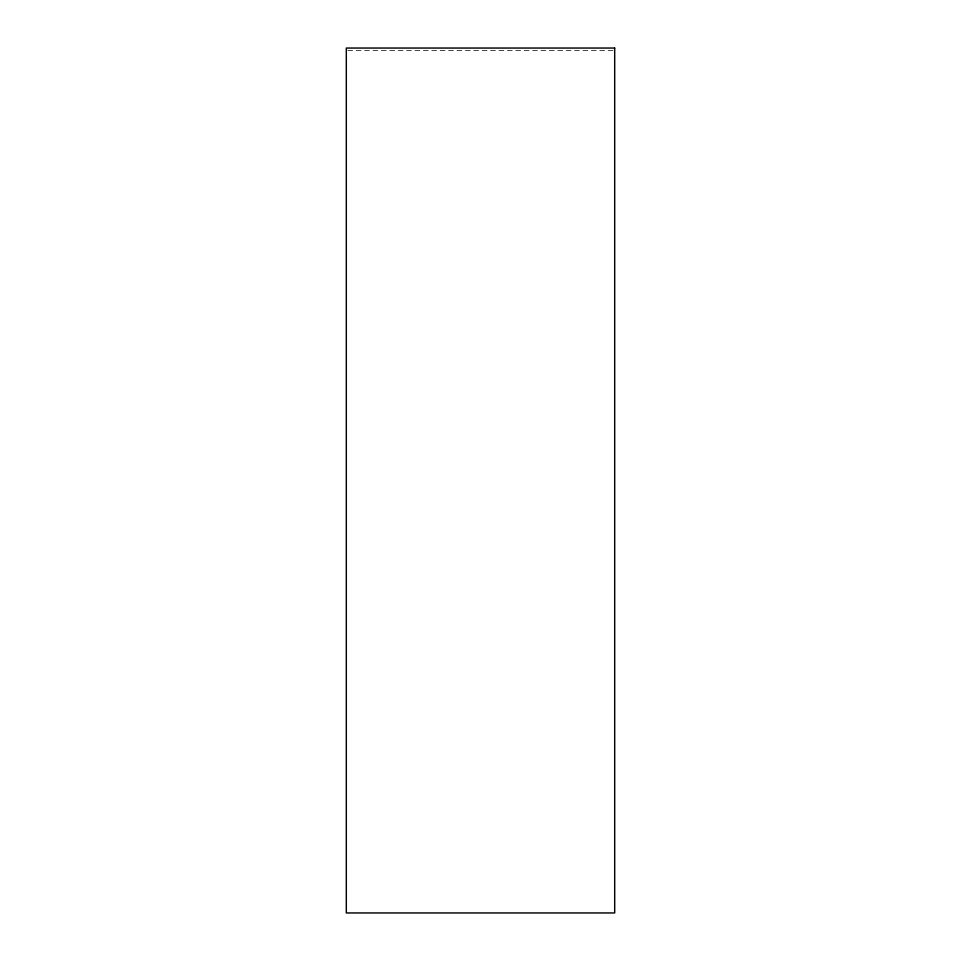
<?xml version="1.0" encoding="UTF-8"?>
<svg xmlns="http://www.w3.org/2000/svg" width="961" height="961" viewBox="0 0 961 961"><rect width="100%" height="100%" fill="white"/><g stroke="black" fill="none" stroke-linecap="round" stroke-linejoin="round"><path stroke-width="0.72" stroke-dasharray="4.8 3.6" d="M347.798 50.489L613.202 50.489"/><path stroke-width="1.44" d="M614.692 48.05L346.308 48.05L346.308 912.95L614.692 912.95L614.692 48.05"/></g></svg>
